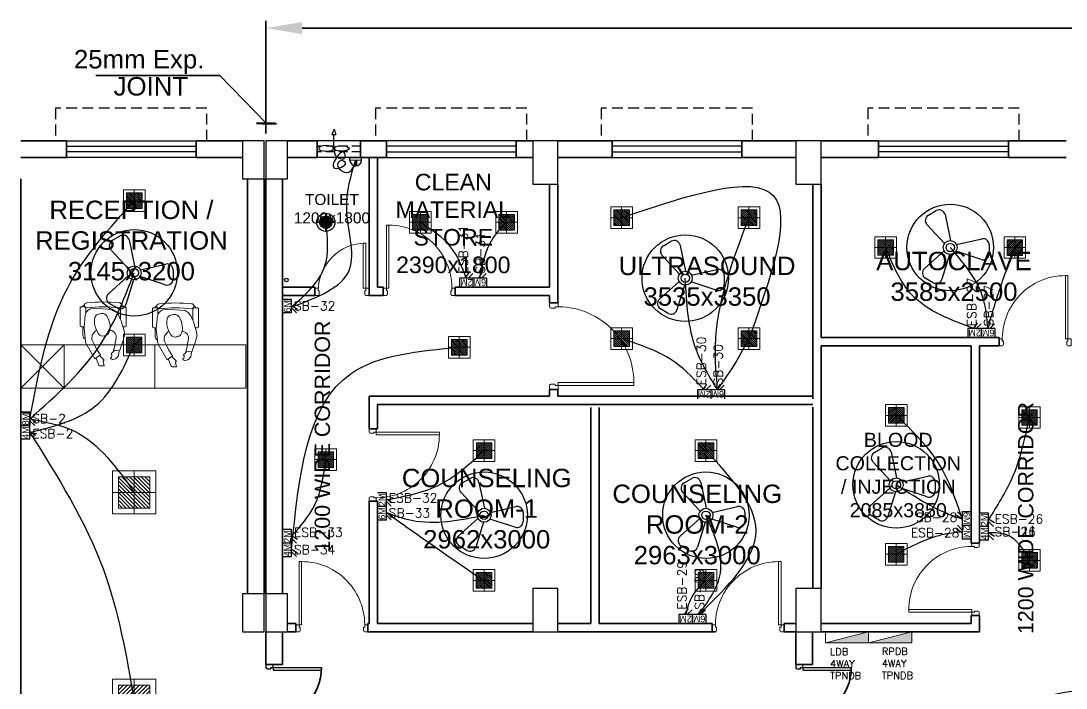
# Model space of a CAD drawing. Header units: millimetres. Extents: x 1319230 to 2124380, y -346496 to -91575.
# Drawn here: x 1542767 to 1557267, y -197651 to -188401 of the extents above; entities that cross this region are included whole.
import ezdxf
from ezdxf.enums import TextEntityAlignment as Align

# ---------------------------------------------------------------- set-up
doc = ezdxf.new("R2010")
doc.units = ezdxf.units.MM
doc.header["$LTSCALE"] = 600
doc.header["$MEASUREMENT"] = 0
doc.header["$PDMODE"] = 35
doc.linetypes.add('CONTINU', pattern=[0])
doc.linetypes.add('HIDDEN', pattern=[0.375, 0.25, -0.125])
for name, color, linetype in [('24W RAW POWER', 1, 'Continuous'), ('24W UPS POWER LIGHT', 5, 'Continuous'), ('col', 5, 'Continuous'), ('ELE 36W EMERGENCY LIGHT', 5, 'Continuous'), ('ELE 36W LED LIGHT', 6, 'Continuous'), ('ELE-1200MM CEILINGFAN', 6, 'Continuous'), ('ELE-12W LED', 1, 'Continuous'), ('ELE-2M RAW P.SB', 40, 'Continuous'), ('ELE-2M UPS P.SB', 3, 'Continuous'), ('ELE-3M RAW P.SB', 40, 'Continuous'), ('ELE-4M RAW P.SB', 7, 'Continuous'), ('ELE-6M RAW P.SB', 40, 'Continuous'), ('ELE-EXHAUST FAN', 10, 'Continuous'), ('ELE-LIGHTING TEXT', 7, 'Continuous'), ('EXP JOINT', 3, 'Continuous'), ('Lines', 7, 'Continuous'), ('MEP_HVAC_DRAIN_PIPE', 7, 'Continuous'), ('TEXT', 6, 'Continuous'), ('wall', 1, 'Continuous'), ('Window', 4, 'Continuous')]:
    doc.layers.add(name, color=color, linetype=linetype)
for name, color, linetype, lineweight in [('D.F', 251, 'Continuous', 5), ('DOOR', 144, 'Continuous', 13), ('ELE-24W EMERGENCY  LED LIGHT', 5, 'Continuous', 18), ('ELE-24W LED LIGHT', 1, 'Continuous', 18), ('ELE-36W EMERGENCY  LED LIGHT', 7, 'Continuous', 18), ('ELE-36W LED LIGHT', 210, 'Continuous', 18), ('ELE-4M UPS P.SB', 3, 'Continuous', 9), ('ELE-8M RAW P.SB', 40, 'Continuous', 35), ('ELE.DB', 1, 'Continuous', 20), ('funiture', 30, 'Continuous', 13), ('P-Wall', 8, 'Continuous', 35)]:
    doc.layers.add(name, color=color, linetype=linetype, lineweight=lineweight)
doc.layers.add('ELE-LIGHTING WIRING', color=7, linetype='Continuous', true_color=0x63d7b6)
doc.styles.add('ARIAL', font='arial.ttf')
doc.styles.add('ROMANS', font='romans.shx')
doc.styles.add('ROMANT', font='romant.shx')
doc.styles.get("Standard").update_dxf_attribs({"font": 'stylu.ttf'})
doc.dimstyles.new('CSB', dxfattribs={"dimscale": 150, "dimtxt": 1.5, "dimasz": 1.5, "dimexe": 1, "dimexo": 1, "dimgap": 1, "dimtad": 1, "dimdec": 0, "dimzin": 0, "dimdsep": 46, "dimtxsty": 'ROMANS', "dimblk": 'ARCHTICK', "dimcen": 1, "dimdle": 1, "dimclrd": 5, "dimclre": 5, "dimclrt": 6, "dimadec": 0, "dimazin": 0, "dimtfac": 1, "dimtdec": 0, "dimtix": 1, "dimtmove": 2, "dimatfit": 3, "dimldrblk": 'ARCHTICK', "dimfxl": 1, "dimtolj": 1, "dimtzin": 0, "dimarcsym": 0})
doc.dimstyles.get("Standard").update_dxf_attribs({"dimscale": 1.5, "dimtxt": 150, "dimasz": 150, "dimexe": 100, "dimexo": 100, "dimgap": 0.25, "dimtad": 0, "dimdec": 0, "dimzin": 0, "dimdsep": 46, "dimtxsty": 'ARIAL', "dimcen": 0.09, "dimdle": 100, "dimclrd": 7, "dimclre": 7, "dimclrt": 7, "dimadec": 0, "dimazin": 0, "dimtfac": 1, "dimtdec": 0, "dimtofl": 0, "dimtmove": 0, "dimatfit": 3, "dimfxl": 1, "dimtolj": 1, "dimtzin": 0, "dimarcsym": 0})

# ---------------------------------------------------------------- blocks, each defined once
blk = doc.blocks.new('A$C19B8274B')
at = {"layer": 'DOOR'}
blk.add_line((-45, 925), (-80, 925), dxfattribs=at)
at = {"layer": 'DOOR', "color": 8}
for p, q in [((-80, 50), (-80, 925)), ((-45, 50), (-45, 925)), ((-45, 50), (-80, 50)), ((-955, -50), (-955, -47.5)), ((-940, -35), (-942.5, -35)), ((-60, -35), (-57.5, -35)), ((-45, -50), (-45, -47.5))]:
    blk.add_line(p, q, dxfattribs=at)
for points in [[(-940, 15), (-955, 15), (-955, 50), (-1000, 50), (-1000, -50), (-955, -50)], [(-940, -35), (-940, 15)], [(-60, 15), (-45, 15), (-45, 50), (0, 50), (0, -50), (-45, -50)], [(-60, -35), (-60, 15)]]:
    blk.add_lwpolyline(points, dxfattribs=at)
for centre, radius, start, end in [((-80, 50), 875, 90, 182.29244), ((-955, -35), 12.5, 270, 0), ((-45, -35), 12.5, 180, 270)]:
    blk.add_arc(centre, radius, start, end, dxfattribs=at)
blk = doc.blocks.new('W1800')
at = {"layer": 'wall', "color": 7}
for p, q in [((0, -58), (0, 173)), ((1800, 173), (1800, -58))]:
    blk.add_line(p, q, dxfattribs=at)
at = {"layer": 'Window'}
for p, q in [((0, 173), (1800, 173)), ((0, 98), (1800, 98)), ((1800, 18), (0, 18)), ((1800, -58), (0, -58))]:
    blk.add_line(p, q, dxfattribs=at)
blk = doc.blocks.new('*D308')
at = {"layer": 'D.F', "color": 5, "lineweight": -2, "transparency": 16777216}
for p, q in [((3700, 16120), (3700, 17682)), ((4200, 17582), (16182, 17582)), ((36475, 17582), (24493, 17582)), ((36975, 16120), (36975, 17682))]:
    blk.add_line(p, q, dxfattribs=at)
at = {"layer": 'D.F', "color": 5, "transparency": 16777216}
for points in [[(4200, 17665), (4200, 17498), (3700, 17582)], [(36475, 17665), (36475, 17498), (36975, 17582)]]:
    blk.add_solid(points, dxfattribs=at)
at = {"layer": 'Defpoints', "color": 0, "transparency": 16777216}
for p in [(3700, 17582), (3700, 16020), (36975, 16020)]:
    blk.add_point(p, dxfattribs=at)
at = {"layer": 'D.F', "color": 7, "transparency": 16777216, "insert": (20337, 17582), "char_height": 750, "attachment_point": 5, "style": 'ROMANT'}
blk.add_mtext('\\A1;{\\H0.6667x;INFERTILITY CENTER}', dxfattribs=at)
blk = doc.blocks.new('750')
at = {"layer": 'DOOR', "color": 8}
for p, q in [((-50, 705), (-47.5, 705)), ((-35, 690), (-35, 692.5)), ((-50, 45), (-47.5, 45)), ((-35, 60), (-35, 57.5)), ((50, 45), (50, 80)), ((50, 80), (675, 80)), ((50, 45), (675, 45)), ((675, 45), (675, 80))]:
    blk.add_line(p, q, dxfattribs=at)
for points in [[(15, 690), (15, 705), (50, 705), (50, 750), (-50, 750), (-50, 705)], [(-35, 690), (15, 690)], [(15, 60), (15, 45), (50, 45), (50, 0), (-50, 0), (-50, 45)], [(-35, 60), (15, 60)]]:
    blk.add_lwpolyline(points, dxfattribs=at)
for centre, radius, start, end in [((-35, 705), 12.5, 180, 270), ((15, 45), 660, 0, 90), ((-35, 45), 12.5, 90, 180)]:
    blk.add_arc(centre, radius, start, end, dxfattribs=at)
blk = doc.blocks.new('A$C749C31A5')
for p, q in [((288, 755), (275, 799)), ((280, 806), (329, 804)), ((343, 795), (380, 706)), ((88, 617), (96, 677)), ((99, 684), (126, 712)), ((132, 715), (163, 726)), ((173, 725), (195, 716)), ((281, 738), (283, 739)), ((336, 674), (281, 730)), ((396, 718), (325, 666)), ((325, 666), (373, 594)), ((506, 518), (396, 718)), ((158, 607), (82, 617)), ((136, 515), (142, 548)), ((142, 548), (152, 585)), ((152, 585), (158, 607)), ((373, 594), (409, 525)), ((126, 448), (127, 450)), ((127, 450), (130, 478)), ((130, 478), (136, 515)), ((221, 397), (212, 380)), ((417, 401), (384, 366)), ((409, 525), (429, 481)), ((432, 457), (428, 425)), ((531, 330), (512, 501)), ((544, 425), (544, 315)), ((0, 297), (0, 75)), ((18, 315), (39, 315)), ((162, 371), (148, 385)), ((179, 362), (162, 371)), ((206, 350), (179, 362)), ((207, 359), (202, 318)), ((212, 380), (207, 359)), ((383, 333), (356, 388)), ((384, 366), (370, 361)), ((515, 164), (531, 321)), ((531, 315), (563, 315)), ((581, 297), (581, 75)), ((72, 221), (72, 80)), ((98, 157), (129, 119)), ((287, 145), (314, 146)), ((314, 146), (334, 149)), ((334, 149), (360, 158)), ((510, 141), (510, 80)), ((514, 154), (515, 164)), ((12, 63), (54, 63)), ((36, 63), (36, 56)), ((54, 38), (57, 38)), ((129, 119), (169, 94)), ((169, 94), (423, 80)), ((524, 38), (527, 38)), ((527, 63), (569, 63)), ((545, 63), (545, 56))]:
    blk.add_line(p, q)
for centre, major_axis, start_param, end_param in [((280, 801), (-3.64, 3.64), -0.820791, 1.065616), ((329, 789), (10.9, 10.9), 5.894858, 7.03319), ((109, 675), (9.48, 9.48), 1.575781, 2.235741), ((136, 702), (-9.48, 9.48), -0.459579, 0.004984), ((168, 713), (9.48, 9.48), 0.392715, 1.111217), ((224, 675), (31.1, 31.1), 1.473299, 2.900347), ((193, 712), (-3.16, 3.16), 3.044095, 5.105104), ((284, 734), (3.64, 3.64), 1.454932, 3.132464), ((273, 751), (-10.9, 10.9), 3.025729, 4.207208), ((1922, -82), (-1392, 1392), 0.422326, 0.524594), ((208, 587), (-44.7, 44.7), -0.389622, 0.44073), ((182, 650), (3.16, 3.16), 4.322767, 6.041939), ((107, 403), (-63.2, 63.2), 0.524594, 1.034846), ((197, 437), (50.6, 50.6), 2.20036, 3.165612), ((277, 356), (-49.3, 49.3), -0.268954, 0.150173), ((291, 334), (67.6, 67.6), 0.764553, 1.316959), ((293, 360), (-49, 49), 4.341426, 5.496709), ((384, 431), (-31.6, 31.6), 3.183154, 3.79164), ((388, 463), (-31.6, 31.6), 3.79164, 4.353509), ((467, 496), (31.6, 31.6), 5.612395, 6.001159), ((500, 425), (31.1, 31.1), 5.497787, 6.69493), ((18, 297), (12.6, 12.6), 0.785398, 2.356194), ((1343, 718), (-365, 1316), 1.549601, 1.723123), ((444, 312), (236, 54), 2.890446, 3.399922), ((148, 247), (-177, 177), 3.73355, 4.276249), ((487, 325), (-31.6, 31.6), 3.824541, 4.041599), ((563, 297), (12.6, 12.6), 5.497787, 7.068583), ((318, 235), (67.3, 67.3), 2.74069, 3.590533), ((336, 210), (-40.8, 40.8), 2.779238, 3.730613), ((418, 179), (-70, 70), 2.402881, 3.670313), ((12, 75), (8.63, 8.63), 2.356194, 3.926991), ((54, 56), (-13, 13), 0.785398, 2.356194), ((54, 80), (-12.6, 12.6), 2.356194, 3.926991), ((88, 41), (-22.2, 22.2), -0.785398, 2.356194), ((291, 2090), (-38, 2027), 3.022801, 3.222589), ((291, 2090), (-2089, 53), 1.499279, 1.693085), ((493, 41), (-22.2, 22.2), 2.356194, 5.497787), ((527, 80), (-12.6, 12.6), 0.785398, 2.356194), ((527, 56), (13, 13), 3.926991, 5.497787), ((569, 75), (-8.63, 8.63), 2.356194, 3.926991)]:
    blk.add_ellipse(centre, major_axis=major_axis, ratio=1, start_param=start_param, end_param=end_param)
blk = doc.blocks.new('18W LED')
at = {"layer": 'ELE-12W LED'}
h = blk.add_hatch(dxfattribs=at)
h.set_pattern_fill('ANSI31', color=252)
h.set_pattern_definition([(45, (-1135553.9097, 459369.4158), (-2.24506403, 2.24506403), [])])
edge = h.paths.add_edge_path()
edge.add_arc((0, 0), 85.7, 0, 360)
at = {"layer": 'ELE-12W LED', "color": 1}
for p, q in [((-126, 0), (126, 0)), ((0, -126), (0, 126))]:
    blk.add_line(p, q, dxfattribs=at)
for radius in [126, 85.7]:
    blk.add_circle((0, 0), radius, dxfattribs=at)
blk = doc.blocks.new('A$C44D17E71')
at = {"layer": 'ELE-EXHAUST FAN', "color": 1}
for p, q in [((-13.3, 0.72), (-9.75, 2.1)), ((-13.3, 0.72), (-9.75, -0.48)), ((-9.75, 2.1), (-9.75, -0.48)), ((-0.97, 0.81), (-9.75, 0.81)), ((6.62, -9.32), (4.71, -9.31)), ((4.71, -9.31), (4.71, -16.8)), ((6.59, -16.81), (6.62, -9.32)), ((6.61, -12.95), (10.07, -12.97)), ((6.59, -16.81), (4.71, -16.8)), ((6.61, -13.55), (10.06, -13.57))]:
    blk.add_line(p, q, dxfattribs=at)
blk.add_ellipse((-0.97, 5.64), major_axis=(0, -4.83), ratio=0.36355, dxfattribs=at)
at = {"layer": 'ELE-EXHAUST FAN', "color": 1, "extrusion": (0, 0, -1)}
blk.add_ellipse((-0.97, -4.02), major_axis=(0, 4.83), ratio=0.36355, dxfattribs=at)
blk.add_ellipse((6.31, -13.06), major_axis=(0.02, 3.76), ratio=1, start_param=0.079283, end_param=3.06231, dxfattribs=at)
at = {"layer": 'ELE-EXHAUST FAN', "color": 1}
blk.add_open_spline([(-1.04, 0.81), (-0.79, -0.3), (3.44, 2.5), (7.59, -7.04), (-0.96, -5.98), (5.22, 0.41), (14.27, 3.09), (9.16, -9.39), (5.43, -2.53), (11.73, 0.02), (16.82, -10.79), (10.14, -10.71), (10.07, -12.97)], degree=3, knots=[0, 0, 0, 0, 6.261699, 12.352893, 15.787239, 21.858742, 28.752755, 35.678217, 39.225495, 45.354107, 53.693878, 67.421453, 67.421453, 67.421453, 67.421453], dxfattribs=at)
blk = doc.blocks.new('24w led light')
at = {"layer": 'ELE-24W LED LIGHT', "color": 1, "lineweight": 0}
for p, q in [((159, 159), (-160, 159)), ((-160, 159), (-160, -160)), ((-1, -160), (-1, 159)), ((159, -160), (159, 159)), ((115, 115), (-116, 115)), ((-116, 115), (-116, -116)), ((110, -116), (-116, 110)), ((82, -116), (-116, 82)), ((54, -116), (-116, 54)), ((26, -116), (-116, 26)), ((115, -92), (-92, 115)), ((115, -64), (-64, 115)), ((115, -35), (-35, 115)), ((115, -7), (-7, 115)), ((115, 21), (21, 115)), ((115, 49), (49, 115)), ((115, 77), (77, 115)), ((115, 106), (106, 115)), ((115, -116), (115, 115)), ((-160, -1), (159, -1)), ((-3, -116), (-116, -3)), ((-31, -116), (-116, -31)), ((-59, -116), (-116, -59)), ((-87, -116), (-116, -87)), ((-115, -116), (-116, -115)), ((-116, -116), (115, -116)), ((-160, -160), (159, -160))]:
    blk.add_line(p, q, dxfattribs=at)
blk = doc.blocks.new('24w led emeregency')
at = {"layer": 'ELE-24W EMERGENCY  LED LIGHT'}
h = blk.add_hatch(dxfattribs=at)
h.set_pattern_fill('ANSI31', scale=166.67, style=0)
h.paths.add_polyline_path([(-115, -115), (-115, 115), (115, 115), (115, -115)])
at = {"layer": 'ELE-24W EMERGENCY  LED LIGHT', "color": 5}
for p, q in [((0, 160), (0, -160)), ((-160, 0), (160, 0))]:
    blk.add_line(p, q, dxfattribs=at)
for points in [[(-160, -160), (-160, 160), (160, 160), (160, -160)], [(-115, -115), (-115, 115), (115, 115), (115, -115)]]:
    blk.add_lwpolyline(points, close=True, dxfattribs=at)
blk = doc.blocks.new('A$C07FB25EA')
at = {"layer": 'ELE-1200MM CEILINGFAN', "color": 3}
for p, q in [((0.26, 2.64), (3.17, 12.07)), ((6.53, 13.37), (9.47, 11.64)), ((-11.8, 4.55), (-2.22, 1.44)), ((9.84, 7.94), (2.36, 1.21)), ((-14.84, -1.03), (-14.81, 2.38)), ((-2.41, -1.1), (-12.04, -3.29)), ((1.96, -12.49), (-0.13, -2.65)), ((2.16, -1.54), (8.87, -8.78)), ((8.31, -12.34), (5.35, -14.02))]:
    blk.add_line(p, q, dxfattribs=at)
at = {"layer": 'ELE-1200MM CEILINGFAN', "color": 5, "ltscale": 10}
blk.add_circle((0, 0), 16.45, dxfattribs=at)
at = {"layer": 'ELE-1200MM CEILINGFAN', "color": 3}
for radius in [2.65, 1.58]:
    blk.add_circle((0, 0), radius, dxfattribs=at)
for centre, start, end in [((5.36, 11.38), 59.5281, 162.5229), ((8.3, 9.66), 311.9493, 59.5281), ((-12.51, 2.36), 71.9493, 179.5281), ((-12.54, -1.05), 179.5281, 282.5229), ((7.18, -10.34), 299.5281, 42.5229), ((4.21, -12.02), 191.9493, 299.5281)]:
    blk.add_arc(centre, 2.3, start, end, dxfattribs=at)
blk = doc.blocks.new('light300x600')
at = {"layer": 'ELE-36W LED LIGHT', "lineweight": 0}
for p, q in [((918215, -78407), (918215, -79007)), ((918815, -78407), (918215, -78407)), ((918515, -78407), (918515, -79007)), ((918815, -79007), (918815, -78407)), ((918298, -78491), (918299, -78491)), ((918298, -78544), (918352, -78491)), ((918298, -78597), (918405, -78491)), ((918298, -78650), (918458, -78491)), ((918298, -78703), (918511, -78491)), ((918298, -78756), (918564, -78491)), ((918298, -78809), (918617, -78491)), ((918298, -78862), (918670, -78491)), ((918298, -78916), (918723, -78491)), ((918298, -78491), (918298, -78924)), ((918731, -78491), (918298, -78491)), ((918343, -78924), (918731, -78536)), ((918396, -78924), (918731, -78589)), ((918731, -78924), (918731, -78491)), ((918215, -78707), (918815, -78707)), ((918449, -78924), (918731, -78642)), ((918502, -78924), (918731, -78695)), ((918555, -78924), (918731, -78748)), ((918608, -78924), (918731, -78801)), ((918661, -78924), (918731, -78854)), ((918215, -79007), (918815, -79007)), ((918298, -78924), (918731, -78924)), ((918714, -78924), (918731, -78907))]:
    blk.add_line(p, q, dxfattribs=at)
blk = doc.blocks.new('ELE.EMERGENCY 40W LED LIGHT')
at = {"layer": 'ELE-36W EMERGENCY  LED LIGHT'}
h = blk.add_hatch(dxfattribs=at)
h.set_pattern_fill('ANSI31', color=5, scale=300, style=0)
h.paths.add_polyline_path([(-208, -208), (-208, 208), (208, 208), (208, -208)])
for p, q in [((0, 288), (0, -288)), ((-288, 0), (288, 0))]:
    blk.add_line(p, q, dxfattribs=at)
for points in [[(-288, -288), (-288, 288), (288, 288), (288, -288)], [(-208, -208), (-208, 208), (208, 208), (208, -208)]]:
    blk.add_lwpolyline(points, close=True, dxfattribs=at)
blk = doc.blocks.new('TEWEE')
at = {"layer": 'ELE-8M RAW P.SB'}
for p, q in [((-188, 0), (-188, 125)), ((-188, 0), (0, 0)), ((-119, 0), (-185, -66)), ((-83, 0), (-133, -82)), ((0, 0), (0, 125))]:
    blk.add_line(p, q, dxfattribs=at)
blk.add_text('8M', height=93.8, dxfattribs=at).set_placement((-183, 13))
blk = doc.blocks.new('4M UPS')
at = {"layer": 'ELE-2M UPS P.SB', "color": 3}
for p, q in [((125, 0), (0, 0)), ((125, -188), (125, 0)), ((125, -83), (207, -133)), ((125, -119), (191, -185)), ((125, -188), (0, -188))]:
    blk.add_line(p, q, dxfattribs=at)
blk.add_text('4M', height=93.8, rotation=90, dxfattribs=at).set_placement((112, -183))
blk = doc.blocks.new('S-SKIRT')
at = {"layer": 'ELE-3M RAW P.SB'}
for p, q in [((4, 6), (0, 6)), ((4, 0), (4, 6)), ((4, 0), (0, 0)), ((4, 3.34), (6.63, 1.73)), ((4, 2.21), (6.12, 0.08))]:
    blk.add_line(p, q, dxfattribs=at)
blk.add_text('6M', height=3, rotation=90, dxfattribs=at).set_placement((3.57, 0.15))
blk = doc.blocks.new('2M UPS SB')
at = {"layer": 'ELE-2M UPS P.SB', "color": 3}
for p, q in [((-134, 160), (-69, 265)), ((-88, 160), (-3, 245)), ((-240, 160), (-240, 0)), ((0, 160), (-240, 160)), ((0, 160), (0, 0))]:
    blk.add_line(p, q, dxfattribs=at)
blk.add_text('2M', height=120, rotation=180, dxfattribs=at).set_placement((-6, 143))
blk = doc.blocks.new('4M P.SB')
at = {"layer": 'ELE-2M RAW P.SB'}
for p, q in [((0, 0), (3.33, 0)), ((0, 0), (0, -5)), ((0, -2.79), (-2.19, -1.44)), ((0, -1.84), (-1.77, -0.07)), ((0, -5), (3.33, -5))]:
    blk.add_line(p, q, dxfattribs=at)
blk.add_text('4M', height=2.5, rotation=270, dxfattribs=at).set_placement((0.35, -0.13))
blk = doc.blocks.new('FREAWFRED')
at = {"layer": 'ELE.DB'}
h = blk.add_hatch(color=1, dxfattribs=at)
h.dxf.hatch_style = 1
h.paths.add_polyline_path([(150, 0), (150, 600), (0, 600)])
blk.add_line((0, 600), (150, 0), dxfattribs=at)
blk.add_lwpolyline([(0, 0), (0, 600), (150, 600), (150, 0)], close=True, dxfattribs=at)
blk = doc.blocks.new('rwgha')
at = {"color": 8, "lineweight": 25}
for p, q in [((3800, 8760), (3700, 8760)), ((3700, 8760), (3700, 8715)), ((3700, 8715), (3702.5, 8715)), ((3715, 8700), (3715, 8702.5)), ((3715, 8700), (3765, 8700)), ((3765, 8700), (3765, 8715)), ((3765, 8715), (3800, 8715)), ((3800, 8715), (3800, 8760)), ((3800, 8715), (4470, 8715)), ((3800, 8715), (3800, 8680)), ((11150, 8760), (11050, 8760)), ((11050, 8760), (11050, 8715)), ((11050, 8715), (11052.5, 8715)), ((11065, 8700), (11065, 8702.5)), ((11065, 8700), (11115, 8700)), ((11115, 8700), (11115, 8715)), ((11115, 8715), (11150, 8715)), ((11150, 8715), (11150, 8760)), ((11150, 8715), (11820, 8715)), ((11150, 8715), (11150, 8680)), ((3800, 8680), (4470, 8680)), ((11150, 8680), (11820, 8680))]:
    blk.add_line(p, q, dxfattribs=at)
at = {"color": 8}
for centre, radius, start, end in [((3715, 8715), 12.5, 180, 270), ((3765, 8715), 705, 270, 0), ((11065, 8715), 12.5, 180, 270), ((11115, 8715), 705, 270, 0)]:
    blk.add_arc(centre, radius, start, end, dxfattribs=at)
at = {"layer": 'col'}
for points in [[(3375, 15490), (3675, 15490), (3675, 16020), (3375, 16020)], [(3700, 15490), (4000, 15490), (4000, 16020), (3700, 16020)], [(7400, 15420), (7750, 15420), (7750, 16020), (7400, 16020)], [(11050, 15420), (11400, 15420), (11400, 16020), (11050, 16020)], [(3375, 9210), (3675, 9210), (3675, 9740), (3375, 9740)], [(3700, 9210), (4000, 9210), (4000, 9740), (3700, 9740)], [(7400, 9210), (7750, 9210), (7750, 9810), (7400, 9810)], [(11050, 9210), (11400, 9210), (11400, 9810), (11050, 9810)]]:
    blk.add_lwpolyline(points, close=True, dxfattribs=at)
at = {"layer": 'funiture'}
for p, q in [((900, 12590), (300, 13190)), ((900, 13190), (300, 12590))]:
    blk.add_line(p, q, dxfattribs=at)
for points in [[(300, 12590), (300, 13190), (900, 13190), (900, 12590)], [(300, 13190), (900, 13190), (900, 12590), (300, 12590)], [(2160, 13190), (3420, 13190), (3420, 12590), (2160, 12590)]]:
    blk.add_lwpolyline(points, close=True, dxfattribs=at)
blk.add_lwpolyline([(900, 12590), (3420, 12590), (3420, 13190), (900, 13190), (900, 12590)], dxfattribs=at)
at = {"layer": 'Lines', "linetype": 'HIDDEN'}
for points in [[(2879.2, 16020), (2879.2, 16470), (779.2, 16470), (779.2, 16020)], [(7320.3, 16020), (7320.3, 16470), (5220.3, 16470), (5220.3, 16020)], [(10450.3, 16020), (10450.3, 16470), (8350.3, 16470), (8350.3, 16020)], [(14149.7, 16020), (14149.7, 16470), (12049.7, 16470), (12049.7, 16020)]]:
    blk.add_lwpolyline(points, dxfattribs=at)
at = {"layer": 'MEP_HVAC_DRAIN_PIPE', "linetype": 'ByBlock'}
blk.add_circle((3983.8, 14090), 25, dxfattribs=at)
at = {"layer": 'P-Wall', "color": 8, "linetype": 'Continuous'}
for p, q in [((930.5, 16020), (300, 16020)), ((930.5, 16020), (930.5, 15790)), ((3375, 16020), (2730.5, 16020)), ((2730.5, 16020), (2730.5, 15790)), ((930.5, 15790), (300, 15790)), ((3375, 15790), (2730.5, 15790)), ((5130, 15790), (5130, 13875)), ((5245, 15790), (5245, 13990)), ((300, 15490), (300, 6810)), ((3445, 9740), (3445, 15490)), ((3675, 9740), (3675, 15490)), ((3700, 15490), (3700, 9740)), ((3700, 15420), (3700, 9810)), ((3930, 15490), (3930, 9740)), ((3930, 15420), (3930, 9810)), ((5325, 13990), (5325, 13875)), ((6325, 13990), (6325, 13875)), ((5245, 13875), (5130, 13875)), ((11400, 13290), (13870, 13290)), ((13870, 13290), (13870, 13175)), ((11400, 13175), (13485, 13175)), ((13485, 10440), (13485, 13175)), ((13600, 10440), (13600, 13175)), ((13600, 13175), (13870, 13175)), ((5130, 12480), (7635, 12480)), ((5130, 12480), (5130, 12025)), ((7750, 12573.1), (7635, 12573.1)), ((7750, 12480), (11170, 12480)), ((11170, 12480), (11285, 12480)), ((5245, 12365), (11170, 12365)), ((5245, 12365), (5245, 12025)), ((11170, 12365), (11285, 12365)), ((8207.2, 12321.9), (8207.2, 9325)), ((8322.2, 12321.9), (8322.2, 9325)), ((5130, 12025), (5245, 12025)), ((5130, 11025), (5245, 11025)), ((5130, 11025), (5130, 9325)), ((5245, 11025), (5245, 9325)), ((13485, 10440), (13600, 10440)), ((13485, 9440), (13600, 9440)), ((13485, 9325), (13485, 9440)), ((13600, 9210), (13600, 9440)), ((4000, 9325), (4115, 9325)), ((4115, 9325), (4115, 9210)), ((5115, 9325), (5130, 9325)), ((5115, 9325), (5115, 9210)), ((5245, 9325), (7400, 9325)), ((7750, 9325), (8207.2, 9325)), ((8322.2, 9325), (9890, 9325)), ((9890, 9325), (9890, 9210)), ((10890, 9325), (10890, 9210)), ((10890, 9325), (11050, 9325)), ((4000, 9210), (4115, 9210)), ((5115, 9210), (7400, 9210)), ((7750, 9210), (9935, 9210)), ((10890, 9210), (11050, 9210))]:
    blk.add_line(p, q, dxfattribs=at)
at = {"layer": 'P-Wall', "color": 8}
for p, q in [((4410, 16020), (4000, 16020)), ((4410, 15790), (4410, 16020)), ((5010, 15790), (5010, 16020)), ((5370.3, 16020), (5010, 16020)), ((5370.3, 15790), (5370.3, 16020)), ((7170.3, 15790), (7170.3, 16020)), ((7400, 16020), (7170.3, 16020)), ((8500.3, 16020), (7750, 16020)), ((8500.3, 15790), (8500.3, 16020)), ((10300.3, 15790), (10300.3, 16020)), ((11050, 16020), (10300.3, 16020)), ((11400, 16020), (12199.7, 16020)), ((12199.7, 15790), (12199.7, 16020)), ((13999.7, 16020), (14800, 16020)), ((13999.7, 15790), (13999.7, 16020)), ((4410, 15790), (4000, 15790)), ((5370.3, 15790), (5010, 15790)), ((7400, 15790), (7170.3, 15790)), ((8500.3, 15790), (7750, 15790)), ((11050, 15790), (10300.3, 15790)), ((11400, 15790), (12199.7, 15790)), ((13999.7, 15790), (14800, 15790)), ((7635, 15420), (7635, 13990)), ((7750, 15420), (7750, 13771.3)), ((11285, 15420), (11285, 12440)), ((11400, 15420), (11400, 13290)), ((4380, 13990), (3930, 13990)), ((4380, 13875), (4380, 13990)), ((5245, 13990), (5325, 13990)), ((6325, 13990), (7635, 13990)), ((4380, 13875), (3930, 13875)), ((5245, 13875), (5325, 13875)), ((6325, 13875), (7635, 13875)), ((11400, 13175), (11400, 9810)), ((11285, 12325), (11285, 9810)), ((11400, 9325), (13485, 9325)), ((11400, 9210), (13600, 9210))]:
    blk.add_line(p, q, dxfattribs=at)
at = {"layer": 'P-Wall'}
for p, q in [((7635, 13875), (7635, 13775)), ((7635, 13775), (7750, 13771.3)), ((7635, 12480), (7635, 12573.1)), ((7635, 12573.1), (7750, 12573.1)), ((7750, 12573.1), (7750, 12480)), ((3700, 9210), (3700, 8760)), ((3930, 8760), (3930, 9210)), ((11050, 9210), (11050, 8760)), ((11280, 8760), (11280, 9210)), ((3700, 8760), (3930, 8760)), ((11050, 8760), (11280, 8760))]:
    blk.add_line(p, q, dxfattribs=at)
at = {"layer": 'Window', "ltscale": 750}
for p, q in [((5010, 16020), (4410, 16020)), ((5010, 15790), (4410, 15790))]:
    blk.add_line(p, q, dxfattribs=at)
at = {"layer": 'Window', "linetype": 'HIDDEN', "ltscale": 0.8}
for p, q in [((5010, 15945), (4410, 15945)), ((5010, 15865), (4410, 15865))]:
    blk.add_line(p, q, dxfattribs=at)
at = {"layer": 'DOOR', "color": 7, "rotation": 180}
for p in [(2730.5, 15962.5), (13999.7, 15962.5)]:
    blk.add_blockref('W1800', p, dxfattribs=at)
at = {"layer": 'DOOR', "color": 7, "xscale": -1, "rotation": 180}
for p in [(5370.3, 15962.5), (8500.3, 15962.5)]:
    blk.add_blockref('W1800', p, dxfattribs=at)
at = {"layer": 'DOOR', "linetype": 'Continuous', "xscale": -1}
for p in [(5325, 13925), (4115, 9260)]:
    blk.add_blockref('A$C19B8274B', p, dxfattribs=at)
at = {"layer": 'DOOR', "rotation": 90}
blk.add_blockref('750', (5130, 13925), dxfattribs=at)
at = {"layer": 'DOOR', "linetype": 'Continuous'}
for p in [(14870, 13225), (10890, 9260)]:
    blk.add_blockref('A$C19B8274B', p, dxfattribs=at)
at = {"layer": 'DOOR', "linetype": 'Continuous', "xscale": 1.199999999999721, "yscale": 1.199999999999721, "zscale": 1.199999999999721, "rotation": 270}
blk.add_blockref('A$C19B8274B', (7692.5, 12573.1), dxfattribs=at)
at = {"layer": 'DOOR', "linetype": 'Continuous', "xscale": -1}
for p, rotation in [((5180, 12025), 270), ((13542.5, 9440), 89.99999999999987)]:
    blk.add_blockref('A$C19B8274B', p, dxfattribs=dict(at, rotation=rotation))
at = {"layer": 'funiture', "xscale": 1.099999999714782, "yscale": 1.099999999714782, "zscale": 1.099999999714782, "rotation": 180}
for p in [(1759.5, 13785.2), (2762.9, 13771.2)]:
    blk.add_blockref('A$C749C31A5', p, dxfattribs=at)
at = {"layer": 'EXP JOINT', "color": 6, "style": 'ARIAL'}
for s, p in [('25mm Exp.', (1940.5, 17151.1)), ('JOINT', (2103.2, 16775))]:
    blk.add_text(s, height=256.29, dxfattribs=at).set_placement(p, align=Align.MIDDLE_CENTER)
at = {"layer": 'TEXT', "color": 8, "style": 'ARIAL'}
for p in [(4651.6, 11918.9), (14409.8, 10788.8)]:
    blk.add_text('1200 WIDE CORRIDOR', height=212.5, rotation=90, dxfattribs=at).set_placement(p, align=Align.BOTTOM_CENTER)
for s, insert, char_height, width, attachment_point in [('CLEAN MATERIAL STORE\\P2390x1800', (6298.5, 14871.7), 229.5, 2440.433, 5), ('TOILET\\P1200x1800', (4614.8, 15077.1), 153, 1626.956, 5), ('RECEPTION / REGISTRATION 3145x3200', (1832.9, 14635.4), 255, 2770.907, 5), ('ULTRASOUND\\P3535x3350', (9819.4, 14071), 255, 2711.593, 5), ('AUTOCLAVE\\P3585x2500', (13244.9, 14480.4), 255, 2572.786, 2), ('BLOOD COLLECTION\\P/ INJECTION \\P2085x3850', (12471.4, 11384.4), 195.075, 2119.744, 5), ('COUNSELING\\PROOM-1 2962x3000', (6762.2, 10917.7), 255, 2711.593, 5), ('COUNSELING\\PROOM-2\\P2963x3000', (9682.8, 10698.3), 255, 2711.593, 5)]:
    blk.add_mtext(s, dxfattribs=dict(at, insert=insert, char_height=char_height, width=width, attachment_point=attachment_point))
at = {"layer": 'D.F'}
dim = blk.add_aligned_dim(p1=(36975, 16020), p2=(3700, 16020), distance=-1561.6, text='{\\H0.6667x;INFERTILITY CENTER}', dimstyle='Standard', override={"dimscale": 1, "dimtxt": 750, "dimasz": 500, "dimtxsty": 'ROMANT', "dimclrd": 5, "dimclre": 5, "dimclrt": 7}, dxfattribs=at)
dim.commit()
dim.dimension.update_dxf_attribs({"geometry": '*D308', "text_midpoint": (20337.5, 17581.6)})
at = {"layer": 'EXP JOINT'}
blk.add_leader([(3707.2, 16259.6), (3059.9, 16923.8), (1339.7, 16923.8)], dimstyle='CSB', override={"dimscale": 100, "dimasz": 2, "dimtxsty": 'ROMANS'}, dxfattribs=at)

msp = doc.modelspace()

# ---------------------------------------------------------------- linework, layer by layer
at = {"layer": 'ELE-LIGHTING WIRING', "linetype": 'ByBlock'}
for points in [[(1546521.6, -192366.9), (1547325.9, -191846.1), (1547287.3, -191000.7), (1547411.5, -190327.8)], [(1551100.3, -191130.3), (1553205.9, -190825.8), (1552867.8, -192805.3)], [(1542891.6, -193918.7), (1543415.4, -192100.1), (1544338.6, -190893.4)], [(1546521.6, -192366.9), (1546980.5, -191811.9), (1546996.6, -191192.8)], [(1549132.2, -191967.8), (1549311.5, -191420.2), (1549504.1, -191192.8)], [(1552432.3, -193517.8), (1552402.2, -192910.6), (1552867.8, -191130.3)], [(1556183.3, -192667.8), (1556104.4, -192206.6), (1555659.1, -191542.8)], [(1556183.3, -192667.8), (1556267.1, -192370.2), (1556557.4, -191544.9)], [(1542891.6, -193918.7), (1543893.4, -192852.5), (1544338.6, -191893.3)], [(1552432.3, -193517.8), (1552138.4, -192967.4), (1551983.6, -191968.3)], [(1552432.3, -193517.8), (1552684.8, -193135.3), (1552867.8, -192805.3)], [(1546521.6, -195725.2), (1547346.5, -193287.9), (1548849.1, -192924.9)], [(1542891.6, -193918.7), (1543508.5, -194090.2), (1544339.1, -194937.8)], [(1555826.6, -195309.4), (1555506.9, -194547.1), (1554909.6, -193870.8)], [(1552173, -196632.8), (1552965.8, -195467.9), (1552270.2, -194357.8)], [(1555826.6, -195309.4), (1555680.3, -195258.2), (1554909.6, -194833.3)], [(1547836.6, -195216.7), (1548187, -195323.9), (1549193, -195255.2)], [(1547836.6, -195216.7), (1548378.1, -195599.9), (1549190.7, -196160.4)], [(1552173, -196632.8), (1552470.8, -196056.9), (1552270, -195255.2)], [(1556191.6, -195494.3), (1556439, -195522.7), (1556763.2, -195882.1)], [(1555566.6, -198072.8), (1558564.2, -197552.4), (1562846.6, -198072.8)]]:
    msp.add_spline(points, degree=3, dxfattribs=at)
at = {"layer": 'ELE-LIGHTING WIRING', "color": 254, "linetype": 'ByBlock', "true_color": 0xdebad0}
for points in [[(1548944.9, -191967.8), (1548741.3, -191550.5), (1548304.5, -191193.3)], [(1555995.8, -192667.8), (1555131.3, -192203.1), (1554762.8, -191542.8)], [(1552244.8, -193517.8), (1551852.1, -193141.7), (1551099.8, -192805.8)], [(1542891.6, -194106.2), (1543801.9, -193739.5), (1544338.6, -192892.8)], [(1556191.6, -195317.5), (1556516.7, -194742.9), (1556759.1, -193899.6)], [(1542891.6, -194106.2), (1543910.2, -196007.3), (1544339.1, -197827.8)], [(1547836.6, -195041.5), (1548588.7, -194824.3), (1549192.7, -194358.3)], [(1546521.6, -195548.5), (1546843.7, -195110.7), (1546996.1, -194483.3)], [(1555826.6, -195482.7), (1555540, -195528.8), (1554909.6, -195795.8)], [(1551993, -196632.8), (1552070.9, -196399.6), (1552269.7, -196158.3)]]:
    msp.add_spline(points, degree=3, dxfattribs=at)

# ---------------------------------------------------------------- block references
at = {"layer": '24W RAW POWER', "lineweight": 9, "yscale": 0.9404388715045132, "zscale": 0.9404388715045132}
for p, xscale in [((1544339.1, -190892.8), 0.9404388715045132), ((1549504.1, -191192.8), 0.9404388715045132), ((1551100.3, -191130.3), 0.9404388715045132), ((1552867.8, -191130.3), 0.9404388715045132), ((1556554.9, -191542.4), -0.9404388715045132), ((1552867.8, -192805.3), 0.9404388715045132), ((1548849.1, -192924.9), 0.9404388715045132), ((1554909.1, -193870.3), -0.9404388715045132), ((1552270.2, -194357.8), 0.9404388715045132), ((1556758.6, -195881.6), -0.9404388715045132), ((1549193.2, -196157.8), 0.9404388715045132)]:
    msp.add_blockref('24w led light', p, dxfattribs=dict(at, xscale=xscale))
at = {"layer": '24W UPS POWER LIGHT', "lineweight": 9, "yscale": 0.9375000000222322, "zscale": 0.9375000000222322}
for p, xscale in [((1548308.6, -191193.3), -0.9375000000222322), ((1554762.8, -191542.8), -0.9375000000222322), ((1551099.8, -192805.8), -0.9375000000222322), ((1544338.6, -192893.3), 0.9375000000222322), ((1556759.1, -193899.6), -0.9375000000222322), ((1549192.7, -194358.3), 0.9375000000222322), ((1546996.1, -194483.3), 0.9375000000222322), ((1554909.6, -195795.8), -0.9375000000222322), ((1552269.7, -196158.3), 0.9375000000222322)]:
    msp.add_blockref('24w led emeregency', p, dxfattribs=dict(at, xscale=xscale))
at = {"layer": 'ELE 36W EMERGENCY LIGHT', "xscale": 1.041666666677768, "yscale": 1.041666666677768, "zscale": 1.041666666677768}
msp.add_blockref('ELE.EMERGENCY 40W LED LIGHT', (1544339.1, -197827.8), dxfattribs=at)
at = {"layer": 'ELE 36W LED LIGHT', "rotation": 89.9999999995464}
msp.add_blockref('light300x600', (1465631.7, -1113452.5), dxfattribs=at)
at = {"layer": 'ELE-1200MM CEILINGFAN', "color": 7, "ltscale": 8, "xscale": 36.47592107175105, "yscale": 36.47592107175105, "zscale": 36.47592107175105, "rotation": 180}
for p in [(1555659.1, -191542.8), (1544338.6, -191893.3), (1551983.6, -191968.3), (1554909.6, -194833.3), (1549193, -195255.2), (1552270, -195255.2)]:
    msp.add_blockref('A$C07FB25EA', p, dxfattribs=at)
at = {"layer": 'ELE-12W LED', "color": 6}
msp.add_blockref('18W LED', (1546996.6, -191192.8), dxfattribs=at)
at = {"layer": 'ELE-2M UPS P.SB', "color": 6, "xscale": 0.7812500000005363, "yscale": 0.7812500000005363, "zscale": 0.7812500000005363}
for p, rotation in [((1549038.5, -192092.8), 359.9999999999998), ((1556089.6, -192792.8), 359.9999999999997), ((1552338.5, -193642.8), 359.9999999999998), ((1547711.6, -195133.7), 269.9999999999998), ((1556066.6, -195411.3), 269.9999999999998), ((1546396.6, -195642.2), 269.9999999999998), ((1555951.6, -195392.4), 89.99999999999979), ((1552079.3, -196757.8), 359.9999999999998)]:
    msp.add_blockref('2M UPS SB', p, dxfattribs=dict(at, rotation=rotation))
at = {"layer": 'ELE-4M RAW P.SB', "color": 7, "linetype": 'CONTINU', "xscale": 37.50000000011686, "yscale": 37.50000000011686, "zscale": 37.50000000011686, "rotation": 179.9999999999999}
for p in [(1556191.6, -195598.8), (1546521.6, -195829.7)]:
    msp.add_blockref('4M P.SB', p, dxfattribs=at)
at = {"layer": 'ELE-4M UPS P.SB'}
msp.add_blockref('4M UPS', (1542766.6, -194012.4), dxfattribs=at)
at = {"layer": 'ELE-6M RAW P.SB', "xscale": 31.25000000002145, "yscale": 31.25000000002145, "zscale": 31.25000000002145}
for p, rotation in [((1549226, -192092.8), 89.99999999999973), ((1546396.6, -192450), 359.9999999999997), ((1556277.1, -192792.8), 89.9999999999998), ((1552526, -193642.8), 89.99999999999979), ((1547711.6, -195321.2), 359.9999999999997), ((1555951.6, -195204.9), 179.9999999999998), ((1552266.8, -196757.8), 89.99999999999979)]:
    msp.add_blockref('S-SKIRT', p, dxfattribs=dict(at, rotation=rotation))
at = {"layer": 'ELE-8M RAW P.SB', "rotation": 90}
msp.add_blockref('TEWEE', (1542891.6, -193824.9), dxfattribs=at)
at = {"layer": 'ELE-EXHAUST FAN', "xscale": -21.82094173196808, "yscale": 21.82094173196808, "zscale": 21.82094173196808, "rotation": 89.99999999999994}
msp.add_blockref('A$C44D17E71', (1547126.5, -190190.1), dxfattribs=at)
at = {"layer": 'ELE.DB', "linetype": 'ByBlock', "rotation": 269.9999999999999}
for p in [(1553927, -196872.8), (1554527, -196872.8)]:
    msp.add_blockref('FREAWFRED', p, dxfattribs=at)
at = {"layer": 'P-Wall'}
msp.add_blockref('rwgha', (1542466.6, -206082.8), dxfattribs=at)

# ---------------------------------------------------------------- texts
at = {"layer": 'ELE-LIGHTING TEXT', "color": 200, "linetype": 'CONTINU', "char_height": 125, "width": 349.838, "attachment_point": 1, "rotation": 90, "style": 'ROMANS'}
for s, insert in [('{\\C256;ESB-31\\P}', (1548842.6, -191904.8)), ('{\\C256;SB-31\\P}', (1549077.5, -191904.8)), ('{\\C256;ESB-27\\P}', (1555894.7, -192634.7)), ('{\\C256;SB-27\\P}', (1556128.9, -192634.7)), ('{\\C256;ESB-30\\P}', (1552143.3, -193454.8)), ('{\\C256;SB-30\\P}', (1552377.6, -193454.8)), ('{\\C256;ESB-29\\P}', (1551874.4, -196564.7)), ('{\\C256;SB-29\\P}', (1552118.3, -196564.7))]:
    msp.add_mtext(s, dxfattribs=dict(at, insert=insert))
at = {"layer": 'ELE-LIGHTING TEXT', "color": 200, "linetype": 'CONTINU', "char_height": 125, "width": 349.838, "attachment_point": 1, "style": 'ROMANS'}
for s, insert in [('{\\C256;SB-32\\P}', (1546554.7, -192289.2)), ('{\\C256;SB-2\\P}', (1542924.7, -193851.6)), ('{\\C256;ESB-2\\P}', (1542924.7, -194060.5)), ('{\\C256;ESB-32\\P}', (1547869.7, -194952.7)), ('{\\C256;SB-33\\P}', (1547869.7, -195160.4)), ('{\\C256;SB-28\\P}', (1555183.1, -195220.2)), ('{\\C256;ESB-26\\P}', (1556273.8, -195243.5)), ('{\\C256;ESB-33\\P}', (1546554.7, -195429.6)), ('{\\C256;ESB-28\\P}', (1555112.6, -195434.7)), ('{\\C256;SB-26\\P}', (1556273.8, -195419.7)), ('{\\C256;SB-34\\P}', (1546554.7, -195668.9))]:
    msp.add_mtext(s, dxfattribs=dict(at, insert=insert))
at = {"layer": 'ELE-LIGHTING TEXT', "char_height": 100, "width": 620.822, "attachment_point": 1}
for s, insert in [('{\\Fromans.shx|c228;LDB 4WAY TPNDB\\P}', (1553991.6, -197096.2)), ('{\\Fromans.shx|c228;RPDB 4WAY TPNDB\\P}', (1554710, -197092.5))]:
    msp.add_mtext(s, dxfattribs=dict(at, insert=insert))

doc.saveas('drawing.dxf')
